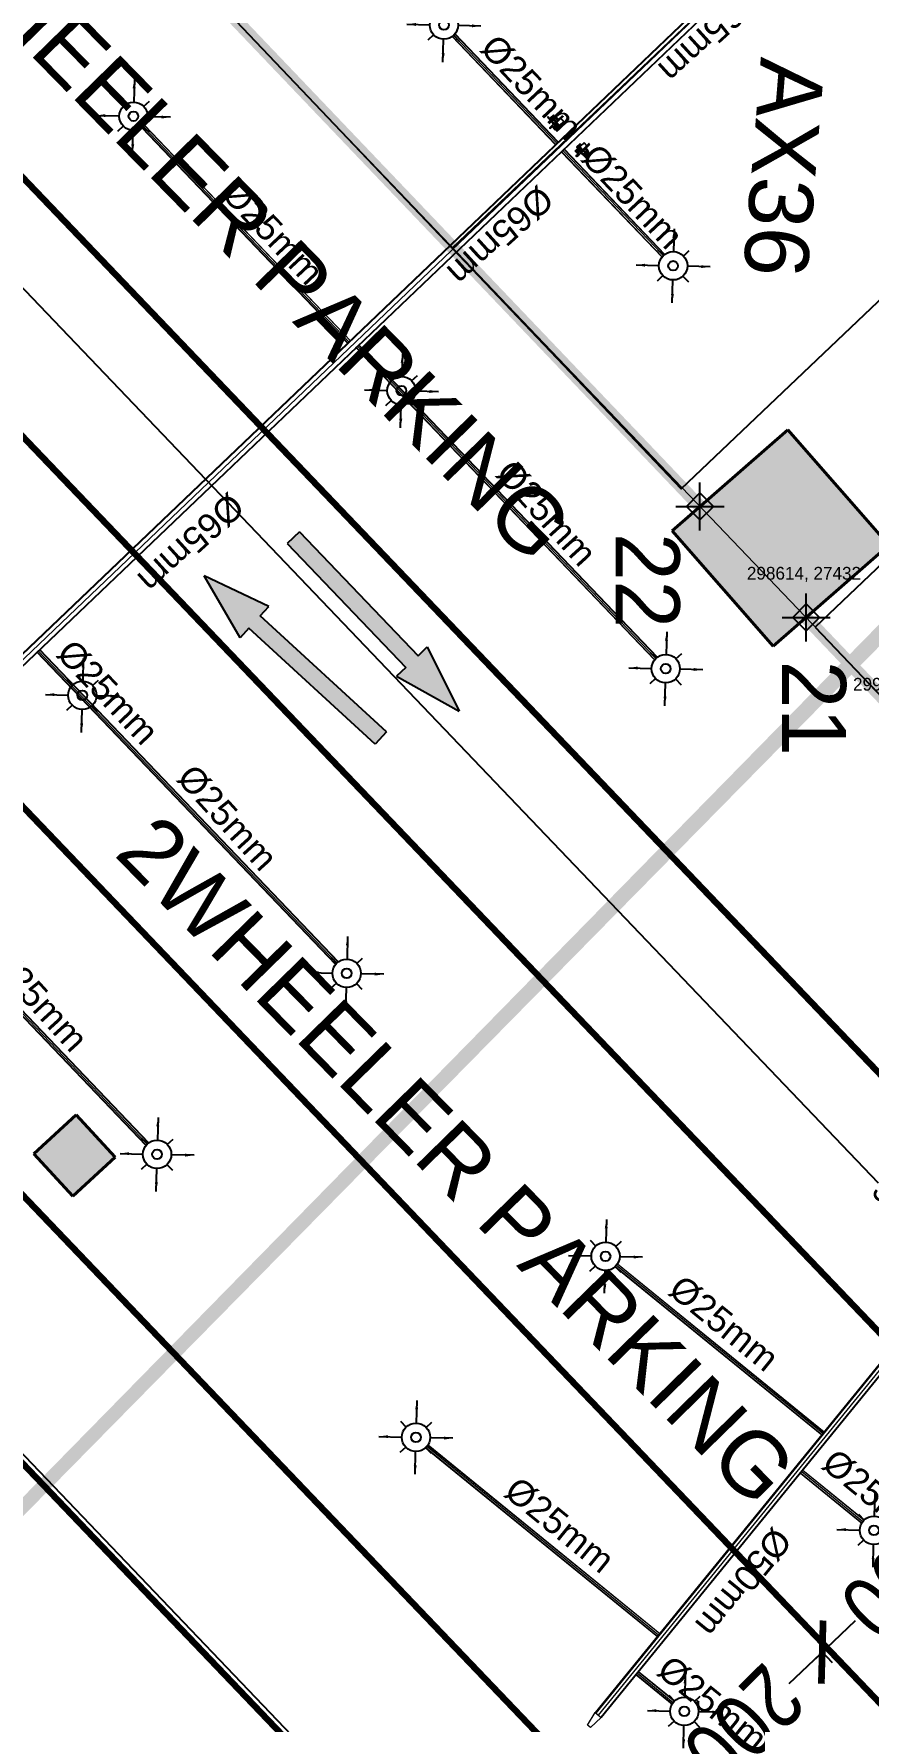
# Model space of a CAD drawing. Header units: inches. Extents: x 257070 to 799932, y -17980 to 269260.
# Drawn here: x 293406 to 299930, y 17928 to 31130 of the extents above; entities that cross this region are included whole.
import ezdxf

# ---------------------------------------------------------------- set-up
doc = ezdxf.new("R2010")
doc.units = ezdxf.units.IN
doc.header["$MEASUREMENT"] = 0
doc.header["$PDMODE"] = 99
doc.header["$PDSIZE"] = 100
doc.linetypes.add('HIDDEN', pattern=[0.375, 0.25, -0.125])
for name, color, linetype in [('0-AES-F-SPRINKLER', 10, 'Continuous'), ('2 wheeler barrier', 170, 'Continuous'), ('DSP_BUILDING PROFILE', 30, 'Continuous'), ('DSP_CUT-OUT', 252, 'Continuous'), ('DSP_MISCELANEOUS', 252, 'Continuous'), ('DSP_R.C.C. HATCH', 8, 'Continuous'), ('DSP_SLAB CO-ORDINATES', 160, 'Continuous'), ('DSP_TEXT', 6, 'Continuous'), ('DSP_WALL', 7, 'Continuous'), ('RETAIL', 40, 'Continuous')]:
    doc.layers.add(name, color=color, linetype=linetype)
for name, color, linetype, lineweight in [('0-AES-F-SPRINKLER PIPE', 10, 'Continuous', 15), ('07--DIM-2', 2, 'Continuous', 25), ('E--CONCRETE-4', 4, 'Continuous', 40), ('E--CONCRETE-SHADE', 253, 'Continuous', 20), ('F--BRICKWALL-3', 252, 'Continuous', 30), ('M--TILING-2', 252, 'Continuous', 18)]:
    doc.layers.add(name, color=color, linetype=linetype, lineweight=lineweight)
doc.layers.add('C', color=7, linetype='Continuous', true_color=0xb5b5b5)
doc.layers.add('CORE -E', color=7, linetype='Continuous', true_color=0x642d8b)
doc.styles.get("Standard").update_dxf_attribs({"font": 'arial.ttf'})
doc.styles.add('TEXT style 175', font='GOTHIC.TTF')
doc.styles.add('TEXT style 75', font='ARIALN.TTF')
doc.dimstyles.new('75', dxfattribs={"dimscale": 1.5, "dimtxt": 200, "dimasz": 113, "dimexe": 113, "dimexo": 0, "dimgap": 25, "dimtad": 0, "dimdec": 0, "dimrnd": 5, "dimzin": 0, "dimdsep": 46, "dimtxsty": 'TEXT style 75', "dimblk": 'ARCHTICK', "dimcen": 0.09, "dimdle": 113, "dimclrd": 8, "dimclre": 8, "dimclrt": 256, "dimadec": 0, "dimazin": 0, "dimtfac": 1, "dimtdec": 0, "dimtofl": 0, "dimtmove": 1, "dimatfit": 3, "dimldrblk": 'OPEN90', "dimfxl": 0, "dimtolj": 1, "dimtzin": 0, "dimarcsym": 0})
doc.dimstyles.new('ISO-25', dxfattribs={"dimtxt": 2.5, "dimasz": 2.5, "dimexe": 1.25, "dimexo": 0.625, "dimtad": 1, "dimtxsty": 'Standard', "dimcen": 2.5, "dimadec": 0, "dimazin": 0, "dimtfac": 1, "dimtmove": 0, "dimatfit": 3, "dimfxl": 1, "dimarcsym": 0})

# ---------------------------------------------------------------- blocks, each defined once
blk = doc.blocks.new('axa parking')
at = {"layer": 'RETAIL', "color": 8}
blk.add_lwpolyline([(-98837, 1157627), (-96237, 1157627), (-96237, 1162827), (-98837, 1162827)], close=True, dxfattribs=at)
blk = doc.blocks.new('_ArchTick')
at = {"color": 0, "linetype": 'ByBlock', "const_width": 0.15}
blk.add_lwpolyline([(-0.5, -0.5), (0.5, 0.5)], dxfattribs=at)
blk = doc.blocks.new('*D311')
at = {"layer": '07--DIM-2', "color": 251, "lineweight": -2, "ltscale": 1000, "transparency": 16777216}
for p, q in [((301106, 19920), (300762, 19595)), ((301039, 19827), (300946, 19925)), ((299488, 18391), (299831, 18716)), ((299566, 18473), (299647, 18387))]:
    blk.add_line(p, q, dxfattribs=at)
at = {"layer": 'DEFPOINTS', "color": 0, "ltscale": 1000, "transparency": 16777216}
for p in [(301039, 19827, 0), (299566, 18473, 0), (299570, 18469)]:
    blk.add_point(p, dxfattribs=at)
at = {"layer": '07--DIM-2', "color": 251, "lineweight": -2, "ltscale": 1000, "transparency": 16777216, "xscale": 350, "yscale": 350, "zscale": 350}
for p, rotation in [((301024, 19843), 43.36844861175), ((299570, 18469), 223.36844861175)]:
    blk.add_blockref('_ArchTick', p, dxfattribs=dict(at, rotation=rotation))
at = {"layer": '07--DIM-2', "ltscale": 1000, "transparency": 16777216, "insert": (300297, 19156), "char_height": 500, "attachment_point": 5, "rotation": 225, "style": 'TEXT style 75'}
blk.add_mtext('\\A1;2000', dxfattribs=at)
blk = doc.blocks.new('_Open90')
at = {"color": 0, "linetype": 'ByBlock', "lineweight": -2}
for p, q in [((-0.5, 0.5), (0, 0)), ((0, 0), (-1, 0)), ((0, 0), (-0.5, -0.5))]:
    blk.add_line(p, q, dxfattribs=at)
blk = doc.blocks.new('*D312')
at = {"layer": '07--DIM-2', "color": 251, "lineweight": -2, "ltscale": 1000, "transparency": 16777216}
for p, q in [((299652, 18547), (299308, 18222)), ((299566, 18473), (299647, 18387)), ((298034, 17018), (298377, 17343)), ((298107, 17105), (298193, 17013))]:
    blk.add_line(p, q, dxfattribs=at)
at = {"layer": 'DEFPOINTS', "color": 0, "ltscale": 1000, "transparency": 16777216}
for p in [(299566, 18473, 0), (298107, 17105, 0), (298116, 17096)]:
    blk.add_point(p, dxfattribs=at)
at = {"layer": '07--DIM-2', "color": 251, "lineweight": -2, "ltscale": 1000, "transparency": 16777216, "xscale": 350, "yscale": 350, "zscale": 350}
for p, rotation in [((299570, 18469), 43.36844861175), ((298116, 17096), 223.36844861175)]:
    blk.add_blockref('_ArchTick', p, dxfattribs=dict(at, rotation=rotation))
at = {"layer": '07--DIM-2', "ltscale": 1000, "transparency": 16777216, "insert": (298843, 17782), "char_height": 500, "attachment_point": 5, "rotation": 225, "style": 'TEXT style 75'}
blk.add_mtext('\\A1;2000', dxfattribs=at)
blk = doc.blocks.new('*U50')
at = {"layer": 'DSP_SLAB CO-ORDINATES', "color": 206}
for p, q in [((0, -188), (0, 188)), ((-188, 0), (188, 0))]:
    blk.add_line(p, q, dxfattribs=at)
at = {"layer": 'DSP_SLAB CO-ORDINATES', "color": 206, "ltscale": 3.5}
blk.add_lwpolyline([(-105, 0), (0, 106), (105, 0), (0, -105), (-105, 0)], dxfattribs=at)
at = {"layer": 'DEFPOINTS', "style": 'TEXT style 175'}
blk.add_attdef('CORDINATE', (367, -572), '', height=100, dxfattribs=at)
at = {"layer": 'DSP_SLAB CO-ORDINATES', "color": 214, "style": 'TEXT style 175'}
blk.add_attdef('NO.', (-188, -337), '', height=500, rotation=270, dxfattribs=at)
blk = doc.blocks.new('*U51')
at = {"layer": 'DSP_SLAB CO-ORDINATES', "color": 206}
for p, q in [((0, -188), (0, 188)), ((-188, 0), (188, 0))]:
    blk.add_line(p, q, dxfattribs=at)
at = {"layer": 'DSP_SLAB CO-ORDINATES', "color": 206, "ltscale": 3.5}
blk.add_lwpolyline([(-105, 0), (0, 106), (105, 0), (0, -105), (-105, 0)], dxfattribs=at)
at = {"layer": 'DEFPOINTS', "style": 'TEXT style 175'}
blk.add_attdef('CORDINATE', (367, -572), '', height=100, dxfattribs=at)
at = {"layer": 'DSP_SLAB CO-ORDINATES', "color": 214, "style": 'TEXT style 175'}
blk.add_attdef('NO.', (-658, -207), '', height=500, rotation=270, dxfattribs=at)
blk = doc.blocks.new('basement1_AP$0$AR-DIR-A')
h = blk.add_hatch()
h.set_pattern_fill('ANSI31', color=8)
h.paths.add_polyline_path([(158, -458), (26, -458), (26, -1800), (-74, -1800), (92, -2335), (258, -1800), (158, -1800)])
at = {"layer": 'DSP_MISCELANEOUS', "color": 8}
for p, q in [((158, -458), (26, -458)), ((26, -458), (26, -1800)), ((158, -458), (158, -1800)), ((26, -1800), (-74, -1800)), ((-74, -1800), (92, -2335)), ((258, -1800), (92, -2335)), ((158, -1800), (258, -1800))]:
    blk.add_line(p, q, dxfattribs=at)
blk = doc.blocks.new('*D530')
at = {"layer": '2 wheeler barrier', "color": 8, "lineweight": -2, "ltscale": 1000, "transparency": 16777216}
for p, q in [((289928, 33555), (289414, 33064)), ((289418, 33224), (300006, 22140)), ((311056, 10575), (300467, 21658)), ((311410, 11070), (310896, 10579))]:
    blk.add_line(p, q, dxfattribs=at)
at = {"layer": 'DEFPOINTS', "color": 0, "ltscale": 1000, "transparency": 16777216}
for p in [(289928, 33555, 0), (289496, 33142), (311410, 11070, 0)]:
    blk.add_point(p, dxfattribs=at)
at = {"layer": '2 wheeler barrier', "color": 8, "lineweight": -2, "ltscale": 1000, "transparency": 16777216, "xscale": 113, "yscale": 113, "zscale": 113}
for p, rotation in [((289496, 33142), 133.6929898347378), ((310978, 10657), 313.6929898347378)]:
    blk.add_blockref('_ArchTick', p, dxfattribs=dict(at, rotation=rotation))
at = {"layer": '2 wheeler barrier', "ltscale": 1000, "transparency": 16777216, "insert": (300237, 21899), "char_height": 200, "attachment_point": 5, "rotation": 313.693, "style": 'TEXT style 75'}
blk.add_mtext('\\A1;31100', dxfattribs=at)
blk = doc.blocks.new('A$C3CA070F1')
at = {"layer": '0-AES-F-SPRINKLER'}
h = blk.add_hatch(dxfattribs=at)
h.set_pattern_fill('ANSI31', color=3, scale=0.196883, angle=-34.2335, style=0)
h.set_pattern_definition([(100.766483, (49937.1607, 174049.7081), (1.474466316, 0.280375668), [])])
edge = h.paths.add_edge_path()
edge.add_line((-1, 85), (-1, 84))
edge.add_line((-1, 84), (-6, 84))
edge.add_ellipse((-7, 82), major_axis=(-1.42, -0.27), ratio=1, start_angle=257, end_angle=315)
edge.add_line((-8, 83), (-15, 72))
edge.add_ellipse((-12, 70), major_axis=(-4.25, -0.81), ratio=1, start_angle=-45, end_angle=45)
edge.add_line((-14, 66), (14, 47))
edge.add_line((14, 47), (13, 46))
edge.add_line((13, 46), (-15, 65))
edge.add_ellipse((-12, 70), major_axis=(-5.52, -1.05), ratio=1, start_angle=-45, end_angle=45, ccw=False)
edge.add_line((-16, 73), (-9, 84))
edge.add_ellipse((-7, 82), major_axis=(-2.69, -0.51), ratio=1, start_angle=257, end_angle=315, ccw=False)
edge.add_line((-6, 85), (-1, 85))
h = blk.add_hatch(dxfattribs=at)
h.set_pattern_fill('ANSI31', color=3, scale=0.196883, angle=-124.2335, style=0)
h.set_pattern_definition([(190.766483, (49937.1607, 174049.7081), (-0.280375668, 1.474466316), [])])
edge = h.paths.add_edge_path()
edge.add_line((-1, 54), (7, 48))
edge.add_line((7, 48), (8, 49))
edge.add_line((8, 49), (0, 55))
edge.add_ellipse((-2, 52), major_axis=(-0.69, 3.63), ratio=1, start_angle=315, end_angle=405)
edge.add_line((-6, 54), (-14, 41))
edge.add_ellipse((-11, 39), major_axis=(-0.69, 3.63), ratio=1, start_angle=45, end_angle=135)
edge.add_line((-13, 36), (-9, 33))
edge.add_ellipse((-10, 32), major_axis=(-0.27, 1.42), ratio=1, start_angle=225, end_angle=315, ccw=False)
edge.add_line((-9, 31), (-10, 30))
edge.add_line((-10, 30), (-8, 29))
edge.add_line((-8, 29), (-7, 30))
edge.add_ellipse((-10, 32), major_axis=(-3.3, -0.63), ratio=1, start_angle=135, end_angle=225)
edge.add_line((-8, 35), (-12, 38))
edge.add_ellipse((-11, 39), major_axis=(-1.75, -0.33), ratio=1, start_angle=-45, end_angle=45, ccw=False)
edge.add_line((-13, 40), (-4, 53))
edge.add_ellipse((-2, 52), major_axis=(-1.75, -0.33), ratio=1, start_angle=225, end_angle=315, ccw=False)
at = {"layer": '0-AES-F-SPRINKLER', "color": 3}
for p, q in [((-98, 39), (-97, 43)), ((-98, 38), (-98, 39)), ((-98, 39), (-98, 39)), ((-98, 39), (-98, 39)), ((-98, 37), (-98, 38)), ((-98, 38), (-98, 38)), ((-98, 38), (-98, 38)), ((-98, 38), (-98, 38)), ((-98, 38), (-98, 38)), ((-98, 38), (-98, 38)), ((-98, 38), (-98, 38)), ((-98, 38), (-98, 38)), ((-98, 38), (-98, 38)), ((-98, 38), (-98, 38)), ((-96, 37), (-98, 37)), ((-98, 37), (-98, 37)), ((-98, 37), (-98, 37)), ((-98, 37), (-98, 37)), ((-98, 37), (-98, 37)), ((-98, 37), (-98, 37)), ((-98, 37), (-98, 37)), ((-98, 37), (-98, 37)), ((-98, 37), (-98, 37)), ((-98, 37), (-98, 37)), ((-98, 37), (-98, 37)), ((-98, 37), (-98, 37)), ((-98, 37), (-98, 37)), ((-98, 37), (-98, 37)), ((-98, 37), (-98, 37)), ((-98, 37), (-98, 37)), ((-98, 37), (-98, 37)), ((-97, 37), (-98, 37)), ((-98, 37), (-98, 37)), ((-98, 37), (-98, 37)), ((-98, 37), (-98, 37)), ((-98, 37), (-98, 37)), ((-98, 37), (-98, 37)), ((-98, 37), (-98, 37)), ((-98, 37), (-98, 37)), ((-98, 37), (-98, 37)), ((-98, 37), (-98, 37)), ((-98, 37), (-98, 37)), ((-98, 37), (-98, 37)), ((-98, 37), (-98, 37)), ((-98, 37), (-98, 37)), ((-97, 45), (-79, 71)), ((-96, 40), (-97, 40)), ((-97, 40), (-97, 40)), ((-97, 40), (-97, 40)), ((-97, 40), (-97, 39)), ((-97, 39), (-97, 39)), ((-97, 39), (-97, 39)), ((-97, 39), (-97, 39)), ((-97, 39), (-97, 39)), ((-97, 39), (-97, 39)), ((-97, 39), (-97, 39)), ((-97, 39), (-97, 39)), ((-97, 39), (-97, 38)), ((-97, 38), (-97, 38)), ((-97, 38), (-97, 38)), ((-97, 38), (-97, 38)), ((-97, 38), (-97, 38)), ((-97, 38), (-97, 38)), ((-97, 38), (-97, 38)), ((-97, 38), (-97, 38)), ((-97, 38), (-97, 38)), ((-97, 38), (-97, 38)), ((-97, 38), (-97, 38)), ((-97, 38), (-97, 37)), ((-97, 37), (-97, 37)), ((-97, 37), (-97, 37)), ((-97, 37), (-97, 37)), ((-95, 46), (-96, 42)), ((-96, 42), (-96, 42)), ((-96, 42), (-96, 41)), ((-96, 41), (-96, 41)), ((-96, 41), (-96, 41)), ((-96, 41), (-96, 41)), ((-96, 41), (-96, 41)), ((-96, 41), (-96, 41)), ((-96, 41), (-96, 41)), ((-96, 41), (-96, 41)), ((-96, 41), (-96, 41)), ((-96, 41), (-96, 40)), ((-96, 40), (-96, 40)), ((-96, 40), (-96, 40)), ((-96, 40), (-96, 40)), ((-96, 40), (-96, 40)), ((-95, 37), (-96, 37)), ((-96, 37), (-96, 37)), ((-96, 37), (-96, 37)), ((-96, 37), (-96, 37)), ((-96, 37), (-96, 37)), ((-94, 38), (-95, 38)), ((-95, 38), (-95, 38)), ((-95, 38), (-95, 38)), ((-95, 38), (-95, 38)), ((-95, 38), (-95, 38)), ((-95, 38), (-95, 38)), ((-95, 38), (-95, 38)), ((-95, 38), (-95, 38)), ((-95, 38), (-95, 38)), ((-95, 38), (-95, 37)), ((-95, 37), (-95, 37)), ((-95, 37), (-95, 37)), ((-95, 37), (-95, 37)), ((-95, 37), (-95, 37)), ((-95, 37), (-95, 37)), ((-95, 37), (-95, 37)), ((-95, 37), (-95, 37)), ((-95, 37), (-95, 37)), ((-95, 37), (-95, 37)), ((-95, 37), (-95, 37)), ((-95, 37), (-95, 37)), ((-95, 37), (-95, 37)), ((-95, 37), (-95, 37)), ((-95, 37), (-95, 37)), ((-95, 37), (-95, 37)), ((-95, 37), (-95, 37)), ((-94, 88), (-93, 90)), ((-72, 73), (-94, 88)), ((-94, 43), (-94, 48)), ((-93, 43), (-94, 43)), ((-94, 43), (-94, 43)), ((-94, 43), (-94, 43)), ((-94, 43), (-94, 43)), ((-94, 43), (-94, 43)), ((-94, 43), (-94, 41)), ((-94, 43), (-94, 43)), ((-94, 43), (-94, 43)), ((-94, 43), (-94, 43)), ((-94, 43), (-94, 43)), ((-94, 43), (-94, 43)), ((-94, 43), (-94, 43)), ((-94, 43), (-94, 43)), ((-94, 43), (-94, 43)), ((-94, 43), (-94, 43)), ((-94, 43), (-94, 43)), ((-94, 43), (-94, 43)), ((-94, 41), (-94, 41)), ((-94, 41), (-94, 41)), ((-94, 41), (-94, 41)), ((-94, 41), (-94, 41)), ((-94, 41), (-94, 41)), ((-94, 41), (-94, 41)), ((-94, 41), (-94, 41)), ((-94, 41), (-94, 40)), ((-94, 40), (-94, 40)), ((-94, 40), (-94, 40)), ((-94, 40), (-94, 40)), ((-94, 40), (-94, 40)), ((-94, 40), (-94, 40)), ((-94, 40), (-94, 40)), ((-94, 40), (-94, 40)), ((-94, 40), (-94, 39)), ((-94, 39), (-94, 39)), ((-94, 39), (-94, 39)), ((-94, 39), (-94, 39)), ((-94, 39), (-94, 39)), ((-94, 39), (-94, 39)), ((-94, 39), (-94, 39)), ((-94, 39), (-94, 39)), ((-94, 39), (-94, 38)), ((-93, 90), (-59, 67)), ((-93, 47), (-93, 49)), ((-91, 47), (-93, 43)), ((-93, 46), (-93, 47)), ((-92, 46), (-93, 46)), ((-93, 46), (-93, 46)), ((-93, 46), (-93, 46)), ((-93, 46), (-93, 46)), ((-93, 46), (-93, 46)), ((-93, 46), (-93, 46)), ((-93, 46), (-93, 46)), ((-93, 46), (-93, 46)), ((-93, 46), (-93, 46)), ((-93, 46), (-93, 46)), ((-93, 46), (-93, 46)), ((-93, 46), (-93, 46)), ((-93, 46), (-93, 46)), ((-93, 46), (-93, 46)), ((-93, 46), (-93, 46)), ((-93, 46), (-93, 46)), ((-93, 46), (-93, 46)), ((-93, 46), (-93, 46)), ((-93, 46), (-93, 46)), ((-93, 46), (-93, 46)), ((-91, 42), (-93, 43)), ((-93, 43), (-93, 43)), ((-93, 43), (-93, 43)), ((-93, 43), (-93, 43)), ((-93, 43), (-93, 43)), ((-93, 43), (-93, 43)), ((-93, 43), (-93, 43)), ((-93, 43), (-93, 43)), ((-93, 43), (-93, 43)), ((-93, 43), (-93, 43)), ((-93, 43), (-93, 43)), ((-93, 43), (-93, 43)), ((-93, 43), (-93, 43)), ((-93, 43), (-93, 43)), ((-93, 43), (-93, 43)), ((-93, 43), (-93, 43)), ((-93, 43), (-93, 43)), ((-93, 43), (-93, 43)), ((-93, 43), (-93, 43)), ((-93, 43), (-93, 43)), ((-93, 43), (-93, 43)), ((-93, 43), (-93, 43)), ((-93, 43), (-93, 43)), ((-85, 66), (-92, 55)), ((-90, 50), (-92, 46)), ((-92, 46), (-92, 46)), ((-92, 46), (-92, 46)), ((-92, 46), (-92, 46)), ((-92, 46), (-92, 46)), ((-92, 46), (-92, 46)), ((-90, 47), (-91, 47)), ((-90, 43), (-91, 42)), ((-91, 42), (-91, 42)), ((-91, 42), (-91, 42)), ((-91, 42), (-91, 42)), ((-91, 42), (-91, 42)), ((-91, 42), (-91, 42)), ((-91, 42), (-91, 42)), ((-91, 42), (-91, 42)), ((-91, 42), (-91, 42)), ((-91, 42), (-91, 42)), ((-91, 42), (-91, 42)), ((-91, 42), (-91, 42)), ((-91, 42), (-91, 42)), ((-91, 42), (-91, 42)), ((-91, 42), (-91, 42)), ((-91, 42), (-91, 42)), ((-88, 57), (-90, 49)), ((-89, 54), (-90, 51)), ((-90, 50), (-90, 50)), ((-88, 47), (-90, 43)), ((-90, 47), (-88, 47)), ((-90, 43), (-90, 43)), ((-90, 43), (-90, 43)), ((-90, 43), (-90, 43)), ((-89, 55), (-89, 55)), ((-88, 46), (-88, 47)), ((-87, 59), (-87, 59)), ((-87, 59), (-87, 59)), ((-86, 57), (-87, 49)), ((-87, 49), (-83, 28)), ((-85, 58), (-85, 58)), ((-77, 43), (-85, 49)), ((-83, 28), (-60, 9)), ((-77, 70), (-82, 63)), ((-80, 66), (-82, 67)), ((-45, 31), (-81, -23)), ((-78, 63), (-80, 65)), ((-79, 71), (-77, 70)), ((-71, 26), (-79, 31)), ((-57, 13), (-79, 28)), ((-70, 64), (-78, 63)), ((-78, -29), (-40, 27)), ((-69, 55), (-75, 59)), ((-66, 54), (-74, 42)), ((-74, 42), (-71, 26)), ((-73, 44), (-71, 43)), ((-69, 47), (-72, 43)), ((-71, 43), (-70, 43)), ((-71, 26), (-55, 15)), ((-70, 43), (-66, 49)), ((-66, 50), (-68, 52)), ((-61, 65), (-67, 69)), ((-62, 66), (-67, 65)), ((-50, 57), (-66, 54)), ((-66, 49), (-66, 50)), ((-47, 28), (-63, 40)), ((-59, 67), (-61, 65)), ((-57, 67), (-60, 66)), ((-60, 44), (-42, 32)), ((-50, 57), (-58, 62)), ((-19, 46), (-57, 67)), ((-17, 37), (-55, 63)), ((-29, 42), (-50, 57)), ((-13, 9), (-45, 31)), ((-36, 42), (-44, 30)), ((-43, 33), (-35, 46)), ((-39, -30), (-13, 9)), ((-37, 25), (-28, 38)), ((-35, 41), (-36, 42)), ((-32, 32), (-35, 39)), ((-30, 52), (-16, 73)), ((-29, 20), (-17, 37)), ((-28, 38), (-26, 40)), ((-21, 32), (-28, 37)), ((-23, 16), (-12, 33)), ((-1, 26), (-23, -9)), ((-22, 15), (-12, 31)), ((-9, 32), (-21, 14)), ((2, 24), (-20, -11)), ((-20, -8), (-1, 22)), ((-17, 37), (-19, 46)), ((-19, 13), (-10, 29)), ((-7, 30), (-18, 12)), ((-17, 37), (-17, 37)), ((4, 22), (-17, -13)), ((-17, -10), (1, 20)), ((-16, 73), (-9, 84)), ((-16, 11), (-7, 27)), ((-8, 83), (-15, 72)), ((13, 46), (-15, 65)), ((-4, 28), (-15, 10)), ((-1, 84), (-14, 66)), ((-14, 66), (14, 47)), ((-6, 54), (-14, 41)), ((-12, 33), (-14, 33)), ((-14, -15), (7, 20)), ((-14, -12), (4, 18)), ((-13, 40), (-4, 53)), ((-13, 36), (-9, 33)), ((-13, 9), (-4, 24)), ((-2, 34), (-12, 41)), ((-8, 35), (-12, 38)), ((-12, 31), (-12, 33)), ((-9, 32), (-12, 31)), ((7, 16), (-11, -13)), ((-10, 29), (-9, 32)), ((-9, 31), (-10, 30)), ((-7, 30), (-10, 29)), ((-10, 30), (-8, 29)), ((9, 17), (-10, -14)), ((-9, -13), (9, 13)), ((-8, 29), (-7, 30)), ((8, 49), (-7, 27)), ((-7, 27), (-7, 30)), ((-4, 28), (-7, 27)), ((-6, 85), (-1, 85)), ((-1, 84), (-6, 84)), ((5, 44), (-5, 51)), ((-4, 24), (-4, 28)), ((-1, 26), (-4, 24)), ((-1, 85), (-1, 84)), ((-1, 54), (7, 48)), ((13, 46), (-1, 25)), ((-1, 22), (-1, 26)), ((2, 24), (-1, 22)), ((8, 49), (0, 55)), ((1, 20), (2, 24)), ((4, 22), (1, 20)), ((4, 18), (4, 22)), ((7, 20), (4, 18)), ((7, 48), (8, 49)), ((7, 16), (7, 20)), ((9, 17), (7, 16)), ((9, 15), (9, 17)), ((14, 47), (13, 46)), ((-82, -25), (-80, -30)), ((-80, -30), (-78, -29)), ((-66, -11), (-39, -30)), ((-23, -7), (-23, -9)), ((-23, -9), (-20, -8)), ((-20, -8), (-20, -11)), ((-20, -11), (-17, -10)), ((-17, -10), (-17, -13)), ((-17, -13), (-14, -12)), ((-14, -12), (-14, -15)), ((-14, -15), (-11, -13)), ((-11, -13), (-11, -14)), ((-11, -14), (-11, -14))]:
    blk.add_line(p, q, dxfattribs=at)
for centre, major_axis, start_param, end_param in [((-95, 43), (-0.41, 2.13), 0.784914, 1.034983), ((-95, 43), (-2.74, -0.52), -0.560204, -0.324923), ((-93, 46), (-0.51, 2.68), 0.787914, 1.247507), ((-93, 48), (-1.75, -0.33), -0.775969, -0.160442), ((-91, 54), (-0.29, 1.52), 0.785398, 2.356194), ((-92, 49), (-0.33, 1.74), 0.791774, 1.412986), ((-89, 55), (-0.103, 0.54), 0.916881, 1.969618), ((-93, 51), (-3.09, -0.59), 2.526084, 2.789089), ((-95, 50), (-5.72, -1.09), 2.374727, 2.798549), ((-91, 55), (-0.33, 1.74), 4.197625, 4.773282), ((-84, 57), (-3.79, -0.72), -0.784768, -0.363877), ((-93, 50), (-5.72, -1.09), 2.377207, 2.798549), ((-80, 54), (-1.57, 8.26), 0.010205, 0.785398), ((-84, 56), (-0.35, 1.85), 0.785501, 1.132999), ((-83, 65), (-1.52, -0.29), 3.926991, 5.497787), ((-80, 54), (-5.9, -1.12), 4.155645, 5.497787), ((-80, 54), (-8.26, -1.57), 4.155621, 4.722594), ((-75, 68), (-8.26, -1.57), 1.014052, 3.151797), ((-75, 63), (-2.79, -0.53), -0.113999, 0.093951), ((-75, 68), (-1.12, 5.9), 2.584882, 5.497787), ((-75, 46), (-0.53, 2.79), 2.356194, 3.926991), ((-75, 68), (-1.57, 8.26), 4.722594, 5.497787), ((-70, 53), (-2.79, -0.53), 2.356194, 3.926991), ((-65, 44), (-3.72, -0.71), -0.403281, 1.321745), ((-65, 44), (-0.71, 3.72), 4.96144, 6.686466), ((-65, 37), (-0.56, 2.96), 5.497794, 6.034125), ((-59, 47), (-2.96, -0.56), 0.24906, 0.785391), ((-60, 60), (-2.83, -0.54), 3.926991, 4.712389), ((-33, 40), (-0.45, 2.36), 0.803442, 1.867502), ((-30, 39), (-2.79, -0.53), 2.356194, 3.926991), ((-24, 39), (-0.53, 2.79), 5.497787, 7.068583), ((-12, 70), (-5.52, -1.05), -0.785398, 0.785398), ((-15, 35), (-0.54, 2.83), 0.785398, 3.403392), ((-12, 70), (-4.25, -0.81), -0.785398, 0.785398), ((-11, 39), (-0.69, 3.63), 0.785398, 2.356194), ((-11, 39), (-1.75, -0.33), -0.785398, 0.785398), ((-7, 82), (-2.69, -0.51), 4.485496, 5.497787), ((-10, 32), (-0.27, 1.42), 3.926991, 5.497787), ((-7, 82), (-1.42, -0.27), 4.485496, 5.497787), ((-10, 32), (-3.3, -0.63), 2.356194, 3.926991), ((-2, 52), (-0.69, 3.63), 5.497787, 7.068583), ((-2, 52), (-1.75, -0.33), 3.926991, 5.497787), ((6, 14), (-0.54, 2.83), 3.926991, 4.712389), ((-79, -24), (-0.51, 2.69), 0.785398, 1.797689), ((-11, -11), (-2.83, -0.54), 1.570796, 2.356194)]:
    blk.add_ellipse(centre, major_axis=major_axis, ratio=1, start_param=start_param, end_param=end_param, dxfattribs=at)
at = {"layer": '0-AES-F-SPRINKLER', "color": 3, "extrusion": (0, 0, -1)}
for centre, major_axis, start_param, end_param in [((-86, 47), (-0.53, 2.79), -0.113999, 0.785398), ((-77, 34), (-0.54, 2.83), 3.926991, 4.712389)]:
    blk.add_ellipse(centre, major_axis=major_axis, ratio=1, start_param=start_param, end_param=end_param, dxfattribs=at)
blk = doc.blocks.new('*U603')
at = {"layer": '0-AES-F-SPRINKLER'}
for p, q in [((171672, 56809), (171672, 56871)), ((171562, 56699), (171500, 56699)), ((171783, 56699), (171845, 56699)), ((171672, 56588), (171672, 56526))]:
    blk.add_line(p, q, dxfattribs=at)
for radius in [111, 37.8]:
    blk.add_circle((171672, 56699), radius, dxfattribs=at)
at = {"layer": '0-AES-F-SPRINKLER PIPE'}
for points, override in [([(171468, 56903), (171594, 56777)], {"dimasz": 70, "dimtad": 0, "dimfxl": 13, "dimarcsym": 1}), ([(171877, 56903), (171751, 56777)], {"dimasz": 70, "dimtad": 0, "dimfxl": 13, "dimarcsym": 1}), ([(171468, 56494), (171594, 56620)], {"dimasz": 70, "dimtad": 0, "dimfxl": 13, "dimarcsym": 1}), ([(171877, 56494), (171751, 56620)], {"dimasz": 70, "dimgap": 0.625, "dimtad": 0, "dimfxl": 13, "dimarcsym": 1})]:
    blk.add_leader(points, dimstyle='ISO-25', override=override, dxfattribs=at)

msp = doc.modelspace()

# ---------------------------------------------------------------- hatches: boundary and pattern name
at = {"layer": 'DSP_R.C.C. HATCH', "ltscale": 3.5}
h = msp.add_hatch(color=8, dxfattribs=at)
h.dxf.hatch_style = 1
edge = h.paths.add_edge_path()
edge.add_line((280396.3, 19564.9), (274941.2, 20008.6))
edge.add_line((274941.2, 20008.6), (273567.5, 3116.4))
edge.add_line((273567.5, 3116.4), (293635.9, 2528.9))
edge.add_line((293635.9, 2528.9), (293833.8, 4962.1))
edge.add_line((293833.8, 4962.1), (290394.6, 8699.6))
edge.add_line((290394.6, 8699.6), (289853.1, 8106.6))
edge.add_line((289853.1, 8106.6), (293008.1, 4678))
edge.add_line((293008.1, 4678), (292863.6, 2901.6))
edge.add_line((292863.6, 2901.6), (273946.2, 3455.5))
edge.add_line((273946.2, 3455.5), (275225.2, 19182.8))
edge.add_line((275225.2, 19182.8), (280019.5, 18792.9))
edge.add_line((280019.5, 18792.9), (284298.6, 14142.8))
edge.add_ellipse((283555.8, 13484.2), major_axis=(-1186.1, 18.3), ratio=0.7179806, start_angle=196.67494, end_angle=231.86468, ccw=False)
edge.add_line((284695.8, 13711.1), (286710.8, 11521.4))
edge.add_line((286710.8, 11521.4), (287287.9, 12075.6))
edge.add_line((287287.9, 12075.6), (285269.9, 14268.7))
edge.add_line((285269.9, 14268.7), (285268.1, 14267))
edge.add_line((285268.1, 14267), (284963.4, 14598.1))
edge.add_line((284963.4, 14598.1), (280396.3, 19564.9))
h.paths.add_polyline_path([(287287.9, 12075.6), (286710.8, 11521.4), (289853.1, 8106.6), (290394.6, 8699.6)], flags=17)
at = {"layer": 'E--CONCRETE-SHADE', "ltscale": 3.5}
h = msp.add_hatch(color=8, dxfattribs=at)
h.dxf.hatch_style = 1
h.paths.add_polyline_path([(299299.9, 28032.1), (298397, 27241.6), (299187.5, 26338.7), (300090.3, 27129.2)])
h = msp.add_hatch(color=8, dxfattribs=at)
h.dxf.hatch_style = 1
h.paths.add_polyline_path([(293738.1, 22671.5), (293406.9, 22366.8), (293711.6, 22035.6), (294042.8, 22340.3)])

# ---------------------------------------------------------------- linework, layer by layer
at = {"layer": '0-AES-F-SPRINKLER', "color": 7, "const_width": 100}
msp.add_lwpolyline([(321947.7, 64154.5), (320194.8, 69380), (306624.2, 64255), (277183.8, 53136.7), (275607, 28195.2), (286480.9, 13609.8), (286969.4, 13130.9), (314703.6, 41422), (322260.6, 34233.9), (333044, 30733.9), (338666.9, 32692.4), (340694.2, 37298.5), (338918.2, 41957.2), (336792.7, 47939.3), (330607.7, 67045.1)], close=True, dxfattribs=at)
at = {"layer": '0-AES-F-SPRINKLER', "color": 7, "const_width": 100, "elevation": 0}
msp.add_lwpolyline([(314747.9, 41385.7), (291263.5, 17511.2), (286969.4, 13130.9), (300396.1, 2861.1), (315324.3, 1588.2), (342936.4, 958.3), (343530, 11881.2), (333044, 30733.9), (322260.6, 34233.9), (320141.6, 36257.7)], close=True, dxfattribs=at)
at = {"layer": '0-AES-F-SPRINKLER PIPE', "ltscale": 1000}
for p, q in [((293134.5, 26109.9, 0), (301041.4, 33664.1, 0)), ((293138.7, 26105.6, 0), (301044.2, 33658.4, 0)), ((293161.1, 26082.1, 0), (301059.2, 33627.8, 0)), ((293183.6, 26058.6, 0), (301074.2, 33597.2, 0)), ((293187.7, 26054.2, 0), (301077, 33591.5, 0))]:
    msp.add_line(p, q, dxfattribs=at)
at = {"layer": '0-AES-F-SPRINKLER PIPE', "ltscale": 1000, "elevation": 0}
for points in [[(296676.7, 31107.7), (297482.7, 30264.1)], [(296679.1, 31109.5), (297484.9, 30266.2)], [(296688.7, 31117.7), (297493.9, 30274.8)], [(296697.2, 31126.8), (297502.9, 30283.5)], [(296699.1, 31129.2), (297505.1, 30285.5)], [(297532.2, 30204.9), (298317.4, 29383)], [(297534.3, 30207), (298319.3, 29385.3)], [(297543.4, 30215.6), (298327.9, 29394.5)], [(297552.4, 30224.2), (298337.4, 29402.6)], [(297554.6, 30226.3), (298339.8, 29404.4)], [(302349.1, 23586.8), (297795.9, 17995.9)], [(302353, 23583.7), (297799.8, 17992.8)], [(302372.4, 23567.9), (297819.2, 17977)], [(302391.8, 23552.1), (297838.6, 17961.2)], [(302395.7, 23548.9), (297842.5, 17958)]]:
    msp.add_lwpolyline(points, dxfattribs=at)
at = {"layer": '0-AES-F-SPRINKLER PIPE', "ltscale": 1000}
for points in [[(294249.5, 30394.4), (295863.3, 28705.2)], [(294252, 30396.1), (295865.5, 28707.3)], [(294261.5, 30404.3), (295874.5, 28715.9)], [(294270, 30413.4), (295883.6, 28724.6)], [(294271.9, 30415.8), (295885.7, 28726.6)], [(295921.7, 28678.1), (298259.5, 26231.1)], [(295923.9, 28680.1), (298261.4, 26233.5)], [(295932.9, 28688.8), (298269.9, 26242.6)], [(295942, 28697.4), (298279.5, 26250.7)], [(295944.2, 28699.5), (298281.9, 26252.5)], [(293427.2, 26294.8), (295765, 23847.9)], [(293429.4, 26296.9), (295766.9, 23850.2)], [(293438.4, 26305.5), (295775.4, 23859.4)], [(293447.5, 26314.2), (295784.9, 23867.5)], [(293449.6, 26316.2), (295787.4, 23869.3)], [(291945, 24878.7), (294282.7, 22431.8)], [(291947.1, 24880.8), (294284.6, 22434.1)], [(291956.2, 24889.4), (294293.2, 22443.3)], [(291965.2, 24898), (294302.7, 22451.4)], [(291967.4, 24900.1), (294305.1, 22453.2)], [(297951, 21484.1), (299565.8, 20169.1)], [(297953.2, 21486.2), (299567.7, 20171.4)], [(297961.7, 21495.4), (299575.6, 20181.1)], [(297969, 21505.6), (299583.4, 20190.8)], [(297970.6, 21508.1), (299585.3, 20193.1)], [(296468.8, 20068), (298281.3, 18591.9)], [(296471, 20070.1), (298283.2, 18594.2)], [(296479.4, 20079.3), (298291.1, 18603.9)], [(296486.8, 20089.5), (298299, 18613.6)], [(296488.4, 20092), (298300.9, 18615.9)], [(299399.4, 19869.8), (299879.1, 19479.1)], [(299401.3, 19872.1), (299880.7, 19481.6)], [(299409.2, 19881.8), (299888.1, 19491.8)], [(299417, 19891.5), (299896.5, 19501)], [(299418.9, 19893.8), (299898.7, 19503.1)], [(298114.9, 18292.6), (298396.9, 18062.9)], [(298116.8, 18294.9), (298398.5, 18065.5)], [(298124.7, 18304.6), (298405.8, 18075.6)], [(298132.6, 18314.3), (298414.3, 18084.9)], [(298134.5, 18316.6), (298416.4, 18087)]]:
    msp.add_lwpolyline(points, dxfattribs=at)
at = {"layer": '0-AES-F-SPRINKLER PIPE', "ltscale": 1000, "elevation": 0}
msp.add_lwpolyline([(297795.9, 17995.9), (297842.5, 17958), (297759.3, 17878.9), (297735.3, 17898.5)], close=True, dxfattribs=at)
at = {"layer": '2 wheeler barrier', "color": 8, "const_width": 100, "elevation": 0}
msp.add_lwpolyline([(315904, 13196.6), (314597.2, 13936.2), (312963.9, 12381.9), (291298.2, 35104.1), (295057.7, 38681.7)], dxfattribs=at)
at = {"layer": '2 wheeler barrier', "color": 8, "lineweight": 35, "ltscale": 1000, "const_width": 50, "elevation": 0}
for points in [[(312838.3, 12434.3), (311410.4, 11070.1), (289928.3, 33555.4), (291374.4, 34937)], [(311007.7, 9465), (288916, 32588.3), (285951.5, 29756), (306343.2, 8412.1)], [(304364.5, 8384.1), (290463.5, 22934.3), (282308.5, 31511.2)], [(287469.9, 31206.7), (308952.3, 8721.1)]]:
    msp.add_lwpolyline(points, dxfattribs=at)
at = {"layer": 'DSP_BUILDING PROFILE', "color": 8, "linetype": 'HIDDEN', "ltscale": 1000}
msp.add_arc((345888.6, 68476.7, 0), 77866, 217.267367, 232.667038, dxfattribs=at)
at = {"layer": 'DSP_CUT-OUT', "color": 8, "ltscale": 3.5, "elevation": 0}
for points in [[(295692.3, 14615.6, -0.0734582), (282267.2, 31423.8, -0.0734582)], [(295594.3, 14502, -0.0734582), (282141.7, 31344.5, -0.0734582)]]:
    msp.add_lwpolyline(points, format="xyb", dxfattribs=at)
at = {"layer": 'DSP_CUT-OUT', "color": 8, "ltscale": 3.5}
for radius in [71935.2, 71785.2]:
    msp.add_arc((343843.6, 66382.9, 0), radius, 221.578561, 226.802431, dxfattribs=at)
at = {"layer": 'DSP_MISCELANEOUS', "color": 8, "ltscale": 3.5}
msp.add_arc((345888.6, 68476.7, 0), 77866, 218.226561, 232.667038, dxfattribs=at)
at = {"layer": 'DSP_TEXT', "color": 8, "elevation": 0}
msp.add_lwpolyline([(293666.2, 40065.7), (292494.3, 39294.8), (290513.2, 37031.8), (283465.9, 30331.1), (304386.1, 8433.9), (306343.2, 8412.1), (285951.5, 29756), (288916, 32588.3), (311007.7, 9465), (312819.3, 10488.6), (313140.6, 10525.7), (315904, 13196.6), (314637.8, 13913.2), (312958.3, 12308.6), (312838.3, 12434.3), (311410.4, 11070.1), (289928.3, 33555.4), (291374.4, 34937), (291227.1, 35091.1), (291999.4, 35828.9), (291584.7, 37009.8), (293057.2, 37526.8), (293720.1, 37472.9), (294987, 38683.3)], close=True, dxfattribs=at)
at = {"layer": 'DSP_WALL', "color": 8, "linetype": 'HIDDEN', "ltscale": 1000}
msp.add_arc((343843.6, 66382.9, 0), 71785.2, 221.578561, 226.802431, dxfattribs=at)
at = {"layer": 'E--CONCRETE-4', "color": 8, "ltscale": 10}
for p, q in [((299299.9, 28032.1, 0), (298397, 27241.6, 0)), ((300090.3, 27129.2, 0), (299299.9, 28032.1, 0)), ((298397, 27241.6, 0), (299187.5, 26338.7, 0)), ((299187.5, 26338.7, 0), (300090.3, 27129.2, 0)), ((293738.1, 22671.5, 0), (293406.9, 22366.8, 0)), ((294042.8, 22340.3, 0), (293738.1, 22671.5, 0)), ((293406.9, 22366.8, 0), (293711.6, 22035.6, 0)), ((293711.6, 22035.6, 0), (294042.8, 22340.3, 0))]:
    msp.add_line(p, q, dxfattribs=at)
at = {"layer": 'F--BRICKWALL-3', "color": 8, "linetype": 'HIDDEN', "ltscale": 1000, "elevation": 0}
for points in [[(295594.3, 14502, -0.0531052), (285357.3, 26304, -0.0531052)], [(295696.5, 14611.7, -0.0531052), (285480.4, 26389.7, -0.0531052)]]:
    msp.add_lwpolyline(points, format="xyb", dxfattribs=at)
at = {"layer": 'M--TILING-2', "color": 8, "elevation": 0}
msp.add_lwpolyline([(291445.1, 34935.4), (312858.1, 12522.4)], dxfattribs=at)

# ---------------------------------------------------------------- block references
at = {"layer": '0-AES-F-SPRINKLER', "color": 7, "rotation": 313.5797686672391}
for p in [(137194.1, 116474, 0), (134766.9, 115760.6), (138986.4, 114590.5, 0), (136862.2, 113613.6), (138928.5, 111438.7), (134367.7, 111230.4), (136434, 109055.4), (134951.7, 107639.3), (138457.7, 106841.7), (136975.5, 105425.5), (140556, 104698), (139073.7, 103281.8)]:
    msp.add_blockref('*U603', p, dxfattribs=at)
at = {"layer": '0-AES-F-SPRINKLER', "ltscale": 1000, "xscale": -1, "rotation": 99.34624896796656}
msp.add_blockref('A$C3CA070F1', (297526, 30401.2, 0), dxfattribs=at)
at = {"layer": '0-AES-F-SPRINKLER', "ltscale": 1000, "rotation": 167.8132883318227}
msp.add_blockref('A$C3CA070F1', (297663.8, 30256.4, 0), dxfattribs=at)
at = {"layer": 'DSP_MISCELANEOUS', "color": 8, "rotation": 43.69298983469962}
msp.add_blockref('basement1_AP$0$AR-DIR-A', (295052.4, 27456.5, 0), dxfattribs=at)
at = {"layer": 'DSP_MISCELANEOUS', "color": 8, "xscale": -1, "rotation": 227.4564494163883}
msp.add_blockref('basement1_AP$0$AR-DIR-A', (296394.7, 25243, 0), dxfattribs=at)
at = {"layer": 'DSP_SLAB CO-ORDINATES', "color": 8, "ltscale": 3.5}
for name, p, values in [('*U51', (298614, 27431.6, 0), {'NO.': '22', 'CORDINATE': '298614, 27432'}), ('*U50', (299443.8, 26563.1, 0), {'NO.': '21', 'CORDINATE': '299444, 26563'})]:
    msp.add_blockref(name, p, dxfattribs=at).add_auto_attribs(values)
at = {"layer": 'M--TILING-2', "color": 8, "rotation": 313.5797686612775}
for p in [(-475584.9, -838287.7, 0), (-473792.5, -840171.2, 0), (-470952.5, -843136.5, 0)]:
    msp.add_blockref('axa parking', p, dxfattribs=at)

# ---------------------------------------------------------------- texts
at = {"layer": '0-AES-F-SPRINKLER PIPE', "color": 7, "linetype": 'Continuous', "lineweight": -3, "ltscale": 0.9, "char_height": 200, "width": 685.774, "attachment_point": 2}
for s, insert, rotation in [('%%C65mm', (298773.2, 31061.4, 0), 222.23933), ('%%C25mm', (297371.7, 30782.7, 0), 313.32635), ('%%C25mm', (298160.9, 29926.8, 0), 313.32635), ('%%C25mm', (295347.8, 29647.2), 313.32635), ('%%C65mm', (297121.6, 29473.9, 0), 222.23933), ('%%C25mm', (297489.6, 27449.1), 312.23933), ('%%C65mm', (294702.4, 27071, 0), 222.23933), ('%%C25mm', (294059, 26048.5), 313.32635), ('%%C25mm', (294995.1, 25065.9), 312.23933), ('%%C25mm', (293512.8, 23649.8), 312.23933), ('%%C25mm', (298866.2, 21120.1, 0), 320.84092), ('%%C25mm', (300064.4, 19761.4, 0), 320.84092), ('%%C25mm', (297581.7, 19542.9, 0), 320.84092), ('%%C50mm', (299032.8, 18949.1, 0), 230.84092), ('%%C25mm', (298776.2, 18145.2, 0), 320.84092)]:
    msp.add_mtext(s, dxfattribs=dict(at, insert=insert, rotation=rotation))
at = {"layer": 'C', "color": 8}
msp.add_text('AX36', height=500, rotation=265.35069, dxfattribs=at).set_placement((299090.5, 30953, 0))
at = {"layer": 'CORE -E', "color": 8}
for p in [(292272.9, 32093.6), (294023.8, 24709.3, 0)]:
    msp.add_text('2WHEELER PARKING', height=500, rotation=314.39657, dxfattribs=at).set_placement(p)

# ---------------------------------------------------------------- dimensions: what is measured, and where the dimension line sits
at = {"layer": '07--DIM-2', "color": 8, "ltscale": 1000}
for base, p1, p2, picture, middle in [((299569.8, 18469, 0), (301038.8, 19826.8, 0), (299566.2, 18472.9, 0), '*D311', (300296.8, 19155.8, 0)), ((298115.9, 17095.6, 0), (299566.2, 18472.9, 0), (298107, 17105, 0), '*D312', (298842.8, 17782.3, 0))]:
    dim = msp.add_linear_dim(base=base, p1=p1, p2=p2, angle=43.36845, dimstyle='75', override={"dimscale": 1, "dimtxt": 500, "dimasz": 350, "dimclrd": 251, "dimclre": 251}, dxfattribs=at)
    dim.commit()
    dim.dimension.update_dxf_attribs({"geometry": picture, "text_midpoint": middle, "text_rotation": 225})
at = {"layer": '2 wheeler barrier', "color": 8, "ltscale": 1000}
dim = msp.add_aligned_dim(p1=(311410.4, 11070.1, 0), p2=(289928.3, 33555.4, 0), distance=598.5, dimstyle='75', override={"dimscale": 1}, dxfattribs=at)
dim.commit()
dim.dimension.update_dxf_attribs({"geometry": '*D530', "text_midpoint": (300236.6, 21899.3)})

doc.saveas('drawing.dxf')
